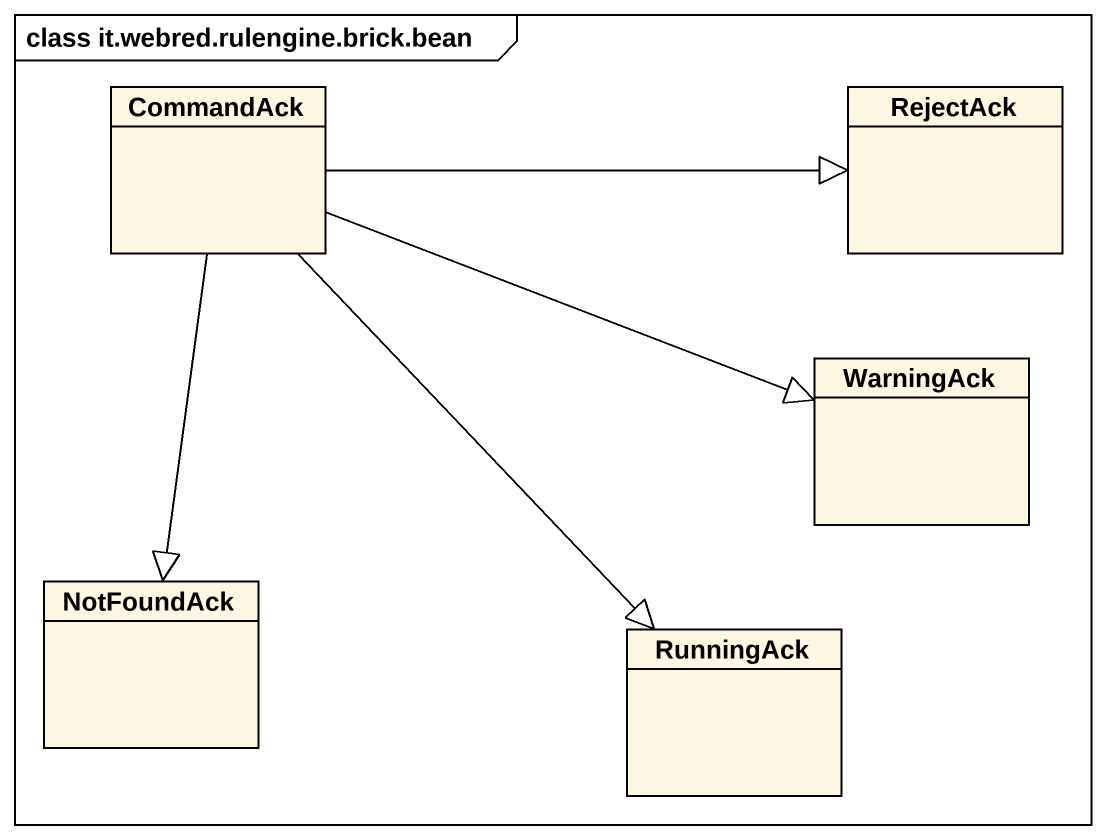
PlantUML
@startuml
mainframe class it.webred.rulengine.brick.bean
hide circle
hide empty members
class CommandAck
class RejectAck
class WarningAck
class NotFoundAck
class RunningAck
CommandAck -right-|> RejectAck
CommandAck -right-|> WarningAck
CommandAck --|> NotFoundAck
CommandAck --|> RunningAck
@enduml
